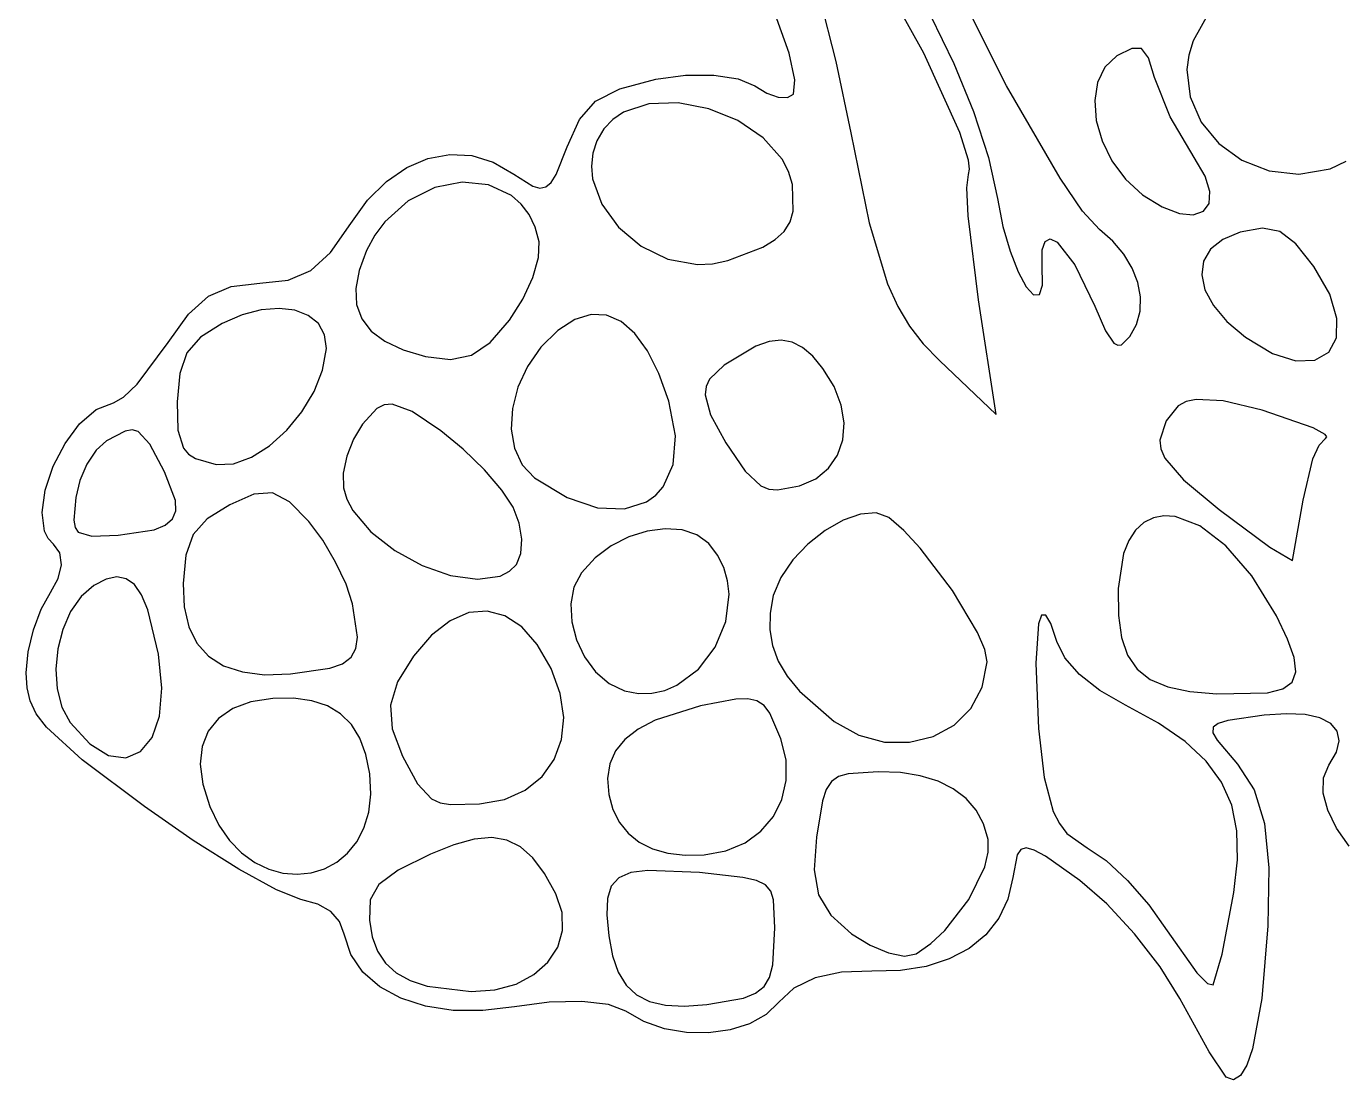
# Model space of a CAD drawing. Extents: x 9 to 1857, y 16 to 982.
# Drawn here: x 272.6 to 355.1, y 297.1 to 363.2 of the extents above; entities that cross this region are included whole.
import ezdxf

# ---------------------------------------------------------------- set-up
doc = ezdxf.new("R2010")
doc.units = 0

msp = doc.modelspace()

# ---------------------------------------------------------------- linework, layer by layer
at = {"layer": 'Layer 1'}
for p, q in [((328.828765, 361.525481), (325.799411, 367.012774)), ((320.38709, 361.519903), (318.717044, 366.180761)), ((334.005922, 359.474694), (330.844653, 365.830451)), ((322.25256, 365.137781), (323.313244, 361.003968)), ((346.725393, 364.104438), (345.7232, 362.29343)), ((329.240306, 363.89878), (330.704423, 360.888861)), ((341.869935, 361.829446), (340.94047, 361.35474)), ((342.481616, 361.814034), (341.869935, 361.829446)), ((342.908957, 361.23174), (342.481616, 361.814034)), ((345.7232, 362.29343), (345.448692, 361.394465)), ((320.742764, 359.861771), (320.38709, 361.519903)), ((323.313244, 361.003968), (324.24772, 356.53043)), ((331.080842, 356.542723), (328.828765, 361.525481)), ((330.704423, 360.888861), (331.950656, 357.865293)), ((340.94047, 361.35474), (340.178314, 360.646121)), ((343.2854, 360.0058), (342.908957, 361.23174)), ((345.448692, 361.394465), (345.330778, 360.50317)), ((309.760641, 359.290856), (312.03028, 359.89145)), ((312.03028, 359.89145), (313.877472, 360.145758)), ((313.877472, 360.145758), (315.663105, 360.152441)), ((315.663105, 360.152441), (317.183576, 359.925089)), ((317.183576, 359.925089), (318.23528, 359.47729)), ((340.178314, 360.646121), (339.71721, 359.690308)), ((344.26802, 357.531744), (343.2854, 360.0058)), ((343.2854, 360.0058), (343.2854, 360.0058)), ((345.330778, 360.50317), (345.523191, 358.78243)), ((308.247264, 358.514475), (309.760641, 359.290856)), ((318.23528, 359.47729), (318.988268, 359.020645)), ((320.65452, 358.9511), (320.742764, 359.861771)), ((337.370401, 353.679245), (334.005922, 359.474694)), ((339.71721, 359.690308), (339.544301, 358.556711)), ((307.233625, 357.367009), (308.247264, 358.514475)), ((311.595683, 358.350764), (309.98895, 357.826786)), ((313.434424, 358.406059), (311.595683, 358.350764)), ((315.347393, 358.039405), (313.434424, 358.406059)), ((318.988268, 359.020645), (319.695392, 358.76922)), ((319.695392, 358.76922), (320.27727, 358.740283)), ((320.27727, 358.740283), (320.65452, 358.9511)), ((339.544301, 358.556711), (339.64673, 357.314742)), ((345.523191, 358.78243), (346.217361, 357.208887)), ((309.98895, 357.826786), (309.321891, 357.374436)), ((317.176812, 357.297537), (315.347393, 358.039405)), ((331.950656, 357.865293), (332.895358, 354.987768)), ((345.77843, 354.97341), (344.26802, 357.531744)), ((306.4632, 355.65316), (307.233625, 357.367009)), ((308.772, 356.78739), (308.33094, 356.037362)), ((309.321891, 357.374436), (308.772, 356.78739)), ((318.764905, 356.227191), (317.176812, 357.297537)), ((339.64673, 357.314742), (340.011638, 356.033812)), ((346.217361, 357.208887), (347.330206, 355.860221)), ((308.33094, 356.037362), (308.07469, 355.253131)), ((319.953894, 354.8751), (318.764905, 356.227191)), ((324.24772, 356.53043), (325.404428, 350.888732)), ((331.62437, 354.817497), (331.080842, 356.542723)), ((340.011638, 356.033812), (340.626168, 354.783331)), ((347.330206, 355.860221), (348.778647, 354.814112)), ((297.737239, 354.924799), (299.106303, 355.176134)), ((299.106303, 355.176134), (300.479744, 355.10176)), ((300.479744, 355.10176), (301.827928, 354.692695)), ((305.76666, 353.922269), (306.4632, 355.65316)), ((308.07469, 355.253131), (307.990116, 354.448685)), ((332.895358, 354.987768), (333.45488, 352.41598)), ((346.469268, 353.814477), (345.77843, 354.97341)), ((295.130774, 353.480914), (296.402184, 354.356732)), ((296.402184, 354.356732), (297.737239, 354.924799)), ((301.827928, 354.692695), (303.12122, 353.93996)), ((307.990116, 354.448685), (308.064085, 353.638013)), ((320.349418, 354.108005), (319.953894, 354.8751)), ((320.586, 353.288), (320.349418, 354.108005)), ((331.62434, 353.91075), (331.699575, 354.24739)), ((331.699575, 354.24739), (331.62437, 354.817497)), ((340.626168, 354.783331), (341.477461, 353.63271)), ((348.778647, 354.814112), (350.479603, 354.148237)), ((350.479603, 354.148237), (352.349994, 353.940277)), ((352.349994, 353.940277), (354.30674, 354.26791)), ((354.30674, 354.26791), (355.318836, 354.762734)), ((293.952641, 352.306323), (295.130774, 353.480914)), ((299.886807, 353.43368), (298.164604, 353.099265)), ((301.53611, 353.267714), (299.886807, 353.43368)), ((303.12122, 353.93996), (304.317316, 353.179291)), ((305.125247, 353.13552), (305.452916, 353.417978)), ((305.452916, 353.417978), (305.76666, 353.922269)), ((308.064085, 353.638013), (308.635121, 352.053941)), ((320.645403, 351.616244), (320.58596, 353.288)), ((320.58596, 353.288), (320.586, 353.288)), ((331.519881, 353.08237), (331.62434, 353.91075)), ((338.788219, 351.625888), (337.370401, 353.679245)), ((341.477461, 353.63271), (342.55266, 352.65136)), ((346.771303, 352.848876), (346.469268, 353.814477)), ((298.164604, 353.099265), (296.50266, 352.271122)), ((302.979351, 352.594713), (301.53611, 353.267714)), ((303.582085, 352.065997), (302.979351, 352.594713)), ((304.317316, 353.179291), (304.755949, 353.060692)), ((304.755949, 353.060692), (305.125247, 353.13552)), ((331.60305, 351.32461), (331.519881, 353.08237)), ((342.55266, 352.65136), (343.783191, 351.880924)), ((346.722643, 352.104038), (346.771303, 352.848876)), ((292.89742, 350.84194), (293.952641, 352.306323)), ((296.50266, 352.271122), (295.034139, 350.955902)), ((304.083368, 351.408026), (303.582085, 352.065997)), ((308.635121, 352.053941), (309.682734, 350.612822)), ((333.45488, 352.41598), (333.790025, 350.665314)), ((343.783191, 351.880924), (344.853562, 351.468405)), ((346.361395, 351.607393), (346.722643, 352.104038)), ((291.635154, 349.031325), (292.89742, 350.84194)), ((295.034139, 350.955902), (294.414024, 350.117718)), ((304.466555, 350.619971), (304.083368, 351.408026)), ((320.06502, 350.351503), (320.442176, 350.941232)), ((320.442176, 350.941232), (320.645403, 351.616244)), ((325.404428, 350.888732), (326.548385, 347.063351)), ((332.25013, 346.05236), (331.60305, 351.32461)), ((339.84809, 350.47371), (338.788219, 351.625888)), ((344.853562, 351.468405), (345.725666, 351.386371)), ((345.725666, 351.386371), (346.361395, 351.607393)), ((294.414024, 350.117718), (293.8922, 349.16026)), ((304.715, 349.701), (304.466555, 350.619971)), ((309.682734, 350.612822), (311.101858, 349.426564)), ((319.499963, 349.830587), (320.06502, 350.351503)), ((333.790025, 350.665314), (334.237889, 349.105484)), ((340.690435, 349.743468), (339.84809, 350.47371)), ((348.67458, 350.29926), (347.579547, 349.848925)), ((350.059118, 350.555323), (348.67458, 350.29926)), ((351.149428, 350.346549), (350.059118, 350.555323)), ((352.155268, 349.574815), (351.149428, 350.346549)), ((293.8922, 349.16026), (293.415474, 347.89839)), ((304.67378, 348.718287), (304.71497, 349.701)), ((304.71497, 349.701), (304.715, 349.701)), ((311.101858, 349.426564), (312.78743, 348.607073)), ((316.53766, 348.51602), (318.733032, 349.362014)), ((318.733032, 349.362014), (319.499963, 349.830587)), ((336.260627, 349.188617), (336.433248, 349.721392)), ((336.26075, 348.25238), (336.260627, 349.188617)), ((336.433248, 349.721392), (336.750908, 349.872514)), ((336.750908, 349.872514), (337.185902, 349.663796)), ((337.185902, 349.663796), (338.297076, 348.25408)), ((341.375745, 348.927302), (340.690435, 349.743468)), ((346.812057, 349.233978), (346.370658, 348.483411)), ((347.579547, 349.848925), (346.812057, 349.233978)), ((353.2864, 348.142), (352.155268, 349.574815)), ((290.396902, 347.890945), (291.635154, 349.031325)), ((304.30822, 347.464221), (304.67378, 348.718287)), ((312.78743, 348.607073), (314.634386, 348.266256)), ((315.585549, 348.310321), (316.53766, 348.51602)), ((334.237889, 349.105484), (334.744339, 347.816818)), ((341.896261, 348.052537), (341.375745, 348.927302)), ((346.370658, 348.483411), (346.2539, 347.626215)), ((288.981677, 347.28881), (290.396902, 347.890945)), ((293.415474, 347.89839), (293.204525, 346.763659)), ((314.634386, 348.266256), (315.585549, 348.310321)), ((334.744339, 347.816818), (335.255244, 346.879643)), ((336.273355, 346.980326), (336.26075, 348.25238)), ((338.297076, 348.25408), (339.54513, 345.66673)), ((342.244225, 347.146496), (341.896261, 348.052537)), ((346.2539, 347.626215), (346.460332, 346.691383)), ((354.284595, 346.404704), (353.2864, 348.142)), ((353.2864, 348.142), (353.2864, 348.142)), ((283.978179, 346.292656), (285.403285, 346.89502)), ((285.403285, 346.89502), (287.18849, 347.09293)), ((287.18849, 347.09293), (288.981677, 347.28881)), ((293.204525, 346.763659), (293.260526, 345.753958)), ((303.679523, 346.100042), (304.30822, 347.464221)), ((326.548385, 347.063351), (327.194951, 345.628248)), ((335.255244, 346.879643), (335.71647, 346.374284)), ((336.073884, 346.381069), (336.273355, 346.980326)), ((342.41188, 346.236503), (342.244225, 347.146496)), ((346.460332, 346.691383), (346.988503, 345.707907)), ((282.724303, 345.163787), (283.978179, 346.292656)), ((302.84892, 344.78699), (303.679523, 346.100042)), ((333.37316, 338.86727), (332.25013, 346.05236)), ((335.71647, 346.374284), (336.073884, 346.381069)), ((342.391467, 345.349882), (342.41188, 346.236503)), ((354.736989, 344.894117), (354.284595, 346.404704)), ((281.45279, 343.38636), (282.724303, 345.163787)), ((286.083183, 345.118143), (284.83976, 344.5752)), ((287.283994, 345.430199), (286.083183, 345.118143)), ((288.402388, 345.521012), (287.283994, 345.430199)), ((289.398564, 345.400228), (288.402388, 345.521012)), ((290.232716, 345.077489), (289.398564, 345.400228)), ((290.865042, 344.562442), (290.232716, 345.077489)), ((293.260526, 345.753958), (293.584648, 344.867176)), ((307.961366, 345.130605), (306.941628, 344.817316)), ((308.936382, 345.086744), (307.961366, 345.130605)), ((309.858315, 344.691071), (308.936382, 345.086744)), ((327.194951, 345.628248), (327.933572, 344.402985)), ((339.54513, 345.66673), (340.222659, 344.113453)), ((342.17523, 344.513956), (342.391467, 345.349882)), ((346.988503, 345.707907), (347.836963, 344.704779)), ((284.83976, 344.5752), (283.479399, 343.709248)), ((291.255738, 343.864731), (290.865042, 344.562442)), ((293.584648, 344.867176), (294.178061, 344.101205)), ((301.640993, 343.385589), (302.84892, 344.78699)), ((306.941628, 344.817316), (305.88553, 344.14154)), ((310.718805, 343.948923), (309.858315, 344.691071)), ((327.933572, 344.402985), (328.795995, 343.30615)), ((341.75541, 343.75605), (342.17523, 344.513956)), ((347.836963, 344.704779), (349.00426, 343.71099)), ((354.697416, 343.665944), (354.736989, 344.894117)), ((279.502221, 340.770955), (281.45279, 343.38636)), ((283.479399, 343.709248), (282.627052, 342.728758)), ((291.365, 342.994), (291.255738, 343.864731)), ((294.178061, 344.101205), (295.041939, 343.453935)), ((295.041939, 343.453935), (296.177451, 342.923257)), ((300.460682, 342.581575), (301.640993, 343.385589)), ((305.88553, 344.14154), (304.813402, 343.091288)), ((311.509489, 342.865637), (310.718805, 343.948923)), ((319.124088, 343.449255), (318.292161, 343.15772)), ((319.87639, 343.531689), (319.124088, 343.449255)), ((320.569715, 343.404381), (319.87639, 343.531689)), ((321.224714, 343.06669), (320.569715, 343.404381)), ((340.222659, 344.113453), (340.751692, 343.333599)), ((341.230014, 343.24264), (341.75541, 343.75605)), ((349.00426, 343.71099), (350.696149, 342.691507)), ((354.219711, 342.775891), (354.697416, 343.665944)), ((282.627052, 342.728758), (282.171302, 341.440486)), ((291.133445, 341.654239), (291.365, 342.994)), ((291.365, 342.994), (291.365, 342.994)), ((296.177451, 342.923257), (297.58577, 342.50706)), ((299.158703, 342.310286), (300.460682, 342.581575)), ((304.813402, 343.091288), (303.975057, 341.883521)), ((312.222008, 341.44655), (311.509489, 342.865637)), ((318.292161, 343.15772), (316.30683, 341.94991)), ((321.862036, 342.517977), (321.224714, 343.06669)), ((328.795995, 343.30615), (329.81397, 342.25633)), ((340.751692, 343.333599), (340.991081, 343.207291)), ((340.991081, 343.207291), (341.230014, 343.24264)), ((350.696149, 342.691507), (352.165243, 342.232967)), ((353.357709, 342.279664), (354.219711, 342.775891)), ((297.58577, 342.50706), (299.158703, 342.310286)), ((303.975057, 341.883521), (303.380577, 340.581828)), ((316.30683, 341.94991), (315.397768, 341.079815)), ((322.50233, 341.7576), (321.862036, 342.517977)), ((323.210473, 340.612305), (322.50233, 341.7576)), ((322.50233, 341.7576), (322.50233, 341.7576)), ((329.81397, 342.25633), (333.37316, 338.86727)), ((352.165243, 342.232967), (353.357709, 342.279664)), ((282.171302, 341.440486), (282.00073, 339.65119)), ((290.602132, 340.312673), (291.133445, 341.654239)), ((312.848, 339.697), (312.222008, 341.44655)), ((315.397768, 341.079815), (315.176448, 340.618451)), ((278.646867, 339.943177), (279.502221, 340.770955)), ((289.830744, 339.032034), (290.602132, 340.312673)), ((303.380577, 340.581828), (303.04004, 339.2498)), ((315.176448, 340.618451), (315.111378, 340.107714)), ((315.111378, 340.107714), (315.452314, 338.84263)), ((323.64907, 339.458868), (323.210473, 340.612305)), ((276.928965, 339.180264), (278.02158, 339.60095)), ((278.02158, 339.60095), (278.646867, 339.943177)), ((282.00073, 339.65119), (282.048512, 337.874507)), ((294.539387, 339.251064), (293.62633, 338.26871)), ((294.993034, 339.476842), (294.539387, 339.251064)), ((295.488539, 339.521838), (294.993034, 339.476842)), ((296.736459, 339.057937), (295.488539, 339.521838)), ((303.04004, 339.2498), (302.963528, 337.951025)), ((313.261169, 337.522233), (312.848, 339.697)), ((312.848, 339.697), (312.848, 339.697)), ((323.825393, 338.333575), (323.64907, 339.458868)), ((344.782449, 339.400669), (344.01867, 338.45923)), ((345.29111, 339.671238), (344.782449, 339.400669)), ((345.915514, 339.811833), (345.29111, 339.671238)), ((347.605242, 339.713487), (345.915514, 339.811833)), ((350.03901, 339.1264), (347.605242, 339.713487)), ((275.894994, 338.282325), (276.928965, 339.180264)), ((288.878966, 337.87505), (289.830744, 339.032034)), ((298.54582, 337.83627), (296.736459, 339.057937)), ((315.452314, 338.84263), (316.42523, 337.09359)), ((344.01867, 338.45923), (343.6245, 337.264095)), ((353.239119, 338.025298), (350.03901, 339.1264)), ((274.979181, 337.04738), (275.894994, 338.282325)), ((278.747374, 337.825348), (277.5828, 337.21322)), ((279.179224, 337.90335), (278.747374, 337.825348)), ((279.557143, 337.80459), (279.179224, 337.90335)), ((280.290264, 337.002617), (279.557143, 337.80459)), ((282.048512, 337.874507), (282.400124, 336.748531)), ((287.806482, 336.904453), (288.878966, 337.87505)), ((293.62633, 338.26871), (293.059479, 337.312797)), ((299.952843, 336.683477), (298.54582, 337.83627)), ((302.963528, 337.951025), (303.16112, 336.749092)), ((323.746716, 337.27271), (323.825393, 338.333575)), ((353.998961, 337.610763), (353.239119, 338.025298)), ((354.11162, 337.4628), (353.998961, 337.610763)), ((274.241042, 335.615675), (274.979181, 337.04738)), ((277.5828, 337.21322), (276.929247, 336.62546)), ((281.2249, 335.2711), (280.290264, 337.002617)), ((286.672975, 336.182972), (287.806482, 336.904453)), ((293.059479, 337.312797), (292.646774, 336.241084)), ((313.121279, 335.720752), (313.261169, 337.522233)), ((316.42523, 337.09359), (317.635197, 335.312566)), ((323.420311, 336.312559), (323.746716, 337.27271)), ((343.6245, 337.264095), (343.682725, 336.703644)), ((353.22336, 336.080671), (353.623588, 336.950163)), ((353.623588, 336.950163), (354.02431, 337.36401)), ((354.02431, 337.36401), (354.11162, 337.4628)), ((276.929247, 336.62546), (276.346856, 335.75867)), ((282.400124, 336.748531), (282.724772, 336.374057)), ((282.724772, 336.374057), (283.167264, 336.095657)), ((283.167264, 336.095657), (284.46163, 335.73828)), ((285.53813, 335.773337), (286.672975, 336.182972)), ((292.646774, 336.241084), (292.427155, 335.184631)), ((301.277901, 335.395386), (299.952843, 336.683477)), ((303.16112, 336.749092), (303.642898, 335.707591)), ((322.85345, 335.489407), (323.420311, 336.312559)), ((343.682725, 336.703644), (343.938258, 336.122703)), ((343.938258, 336.122703), (345.122551, 334.763642)), ((352.61, 333.484), (353.22336, 336.080671)), ((273.740092, 334.127455), (274.241042, 335.615675)), ((276.346856, 335.75867), (275.89907, 334.729603)), ((281.22494, 335.27107), (281.2249, 335.2711)), ((281.908406, 333.476038), (281.22494, 335.27107)), ((284.46163, 335.73828), (285.53813, 335.773337)), ((292.427155, 335.184631), (292.43956, 334.2745)), ((302.372014, 334.129295), (301.277901, 335.395386)), ((303.642898, 335.707591), (304.41894, 334.89011)), ((312.495316, 334.330759), (313.121279, 335.720752)), ((317.635197, 335.312566), (318.614714, 334.381557)), ((322.053405, 334.839539), (322.85345, 335.489407)), ((275.89907, 334.729603), (275.64933, 333.65501)), ((304.41894, 334.89011), (306.470469, 333.649664)), ((312.020991, 333.802008), (312.495316, 334.330759)), ((318.614714, 334.381557), (319.107511, 334.182438)), ((319.650044, 334.132978), (321.02745, 334.39924)), ((321.02745, 334.39924), (322.053405, 334.839539)), ((345.122551, 334.763642), (347.33999, 332.9155)), ((273.535845, 332.722967), (273.740092, 334.127455)), ((275.64933, 333.65501), (275.540217, 332.227215)), ((281.930165, 332.823971), (281.908406, 333.476038)), ((286.821916, 333.863144), (285.30582, 333.20196)), ((287.993234, 333.943834), (286.821916, 333.863144)), ((289.058582, 333.393937), (287.993234, 333.943834)), ((292.43956, 334.2745), (292.65398, 333.548054)), ((292.65398, 333.548054), (293.023252, 332.837124)), ((303.0862, 333.0425), (302.372014, 334.129295)), ((306.470469, 333.649664), (308.370857, 333.011706)), ((311.450268, 333.390454), (312.020991, 333.802008)), ((319.107511, 334.182438), (319.650044, 334.132978)), ((351.94601, 329.70265), (352.61, 333.484)), ((352.61, 333.484), (352.61, 333.484)), ((273.687816, 331.542457), (273.535845, 332.722967)), ((281.72119, 332.31179), (281.930165, 332.823971)), ((285.30582, 333.20196), (283.892597, 332.314148)), ((290.25677, 332.16336), (289.058582, 333.393937)), ((293.023252, 332.837124), (294.146588, 331.497185)), ((303.08624, 333.0425), (303.0862, 333.0425)), ((303.457926, 332.051669), (303.08624, 333.0425)), ((308.370857, 333.011706), (310.053119, 332.938036)), ((310.053119, 332.938036), (311.450268, 333.390454)), ((325.846561, 332.689985), (324.86565, 332.615881)), ((326.63513, 332.39876), (325.846561, 332.689985)), ((347.33999, 332.9155), (350.517028, 330.543561)), ((275.540217, 332.227215), (275.612508, 331.782573)), ((280.558794, 331.635852), (281.26842, 331.921687)), ((281.26842, 331.921687), (281.72119, 332.31179)), ((283.892597, 332.314148), (283.01716, 331.33348)), ((291.135562, 330.973735), (290.25677, 332.16336)), ((303.619476, 331.046866), (303.457926, 332.051669)), ((323.771879, 332.23014), (322.644734, 331.586454)), ((324.86565, 332.615881), (323.771879, 332.23014)), ((327.573486, 331.580174), (326.63513, 332.39876)), ((342.630369, 332.080529), (342.113052, 331.608396)), ((343.22383, 332.379287), (342.630369, 332.080529)), ((343.882474, 332.506554), (343.22383, 332.379287)), ((344.59534, 332.464212), (343.882474, 332.506554)), ((346.139892, 331.878239), (344.59534, 332.464212)), ((347.769795, 330.636435), (346.139892, 331.878239)), ((273.915982, 331.08002), (273.687816, 331.542457)), ((274.25552, 330.72617), (273.915982, 331.08002)), ((275.612508, 331.782573), (275.805173, 331.485895)), ((275.805173, 331.485895), (276.659054, 331.241818)), ((276.659054, 331.241818), (278.31672, 331.30575)), ((278.31672, 331.30575), (280.558794, 331.635852)), ((283.01716, 331.33348), (282.556143, 330.051057)), ((294.146588, 331.497185), (295.650047, 330.325417)), ((303.564338, 330.145483), (303.619476, 331.046866)), ((310.334869, 331.183599), (309.228221, 330.61906)), ((311.480879, 331.549149), (310.334869, 331.183599)), ((312.610724, 331.703037), (311.480879, 331.549149)), ((313.668877, 331.632591), (312.610724, 331.703037)), ((314.599812, 331.325136), (313.668877, 331.632591)), ((315.348, 330.768), (314.599812, 331.325136)), ((322.644734, 331.586454), (321.563698, 330.738514)), ((328.594006, 330.481342), (327.573486, 331.580174)), ((342.113052, 331.608396), (341.682841, 330.961005)), ((274.659503, 330.183093), (274.25552, 330.72617)), ((274.75872, 329.437833), (274.659503, 330.183093)), ((291.94759, 329.601609), (291.135562, 330.973735)), ((295.650047, 330.325417), (297.374109, 329.392556)), ((309.228221, 330.61906), (308.216462, 329.868206)), ((315.900018, 330.04729), (315.348, 330.768)), ((315.348, 330.768), (315.348, 330.768)), ((321.563698, 330.738514), (320.608256, 329.740012)), ((330.621493, 327.824649), (328.594006, 330.481342)), ((341.682841, 330.961005), (341.350696, 330.136473)), ((349.397361, 328.753866), (347.769795, 330.636435)), ((350.517028, 330.543561), (351.94601, 329.70265)), ((274.558769, 328.579521), (274.75872, 329.437833)), ((282.556143, 330.051057), (282.38618, 328.25798)), ((292.602516, 328.216769), (291.94759, 329.601609)), ((297.374109, 329.392556), (299.159252, 328.76934)), ((302.842484, 329.030193), (303.28596, 329.46491)), ((303.28596, 329.46491), (303.564338, 330.145483)), ((308.216462, 329.868206), (307.35512, 328.94371)), ((316.288795, 329.265936), (315.900018, 330.04729)), ((320.608256, 329.740012), (319.857892, 328.64464)), ((341.350696, 330.136473), (341.02445, 327.94845)), ((274.06525, 327.69729), (274.558769, 328.579521)), ((277.564986, 328.527923), (276.79573, 328.14139)), ((278.237233, 328.673332), (277.564986, 328.527923)), ((278.823212, 328.566186), (278.237233, 328.673332)), ((279.333664, 328.195052), (278.823212, 328.566186)), ((299.159252, 328.76934), (300.845955, 328.526502)), ((300.845955, 328.526502), (302.274698, 328.734781)), ((302.274698, 328.734781), (302.842484, 329.030193)), ((307.35512, 328.94371), (306.882303, 328.033761)), ((316.524111, 328.441038), (316.288795, 329.265936)), ((319.857892, 328.64464), (319.39209, 327.50609)), ((350.9349, 326.2456), (349.397361, 328.753866)), ((273.477305, 326.664705), (274.06525, 327.69729)), ((276.79573, 328.14139), (275.985181, 327.451286)), ((279.779328, 327.548499), (279.333664, 328.195052)), ((282.38618, 328.25798), (282.449084, 326.798506)), ((293.01, 326.989), (292.602516, 328.216769)), ((306.882303, 328.033761), (306.691592, 326.98224)), ((316.615743, 327.589694), (316.524111, 328.441038)), ((332.19749, 325.192096), (330.621493, 327.824649)), ((341.02445, 327.94845), (341.043263, 326.264318)), ((275.985181, 327.451286), (275.328044, 326.510355)), ((280.170945, 326.615094), (279.779328, 327.548499)), ((293.321835, 324.904651), (293.01, 326.989)), ((293.01, 326.989), (293.01, 326.989)), ((306.691592, 326.98224), (306.757917, 325.857627)), ((316.407076, 325.876065), (316.615743, 327.589694)), ((319.39209, 327.50609), (319.189339, 326.410557)), ((272.996115, 325.369271), (273.477305, 326.664705)), ((275.328044, 326.510355), (274.836633, 325.389154)), ((280.835, 323.842), (280.170945, 326.615094)), ((282.449084, 326.798506), (282.73467, 325.553313)), ((300.3048, 326.437436), (299.135984, 325.931522)), ((301.455302, 326.539366), (300.3048, 326.437436)), ((302.566883, 326.239121), (301.455302, 326.539366)), ((303.618932, 325.538507), (302.566883, 326.239121)), ((319.189339, 326.410557), (319.17022, 325.368458)), ((336.217673, 326.269483), (336.02116, 325.738364)), ((336.479053, 326.28594), (336.217673, 326.269483)), ((336.797937, 325.75235), (336.479053, 326.28594)), ((341.043263, 326.264318), (341.229525, 324.87669)), ((351.642297, 324.780882), (350.93485, 326.24564)), ((350.93485, 326.24564), (350.9349, 326.2456)), ((272.671307, 323.976534), (272.996115, 325.369271)), ((274.836633, 325.389154), (274.523257, 324.158244)), ((282.73467, 325.553313), (283.242791, 324.522527)), ((299.135984, 325.931522), (297.969465, 325.019819)), ((304.590841, 324.439331), (303.618932, 325.538507)), ((306.757917, 325.857627), (307.056208, 324.728399)), ((315.741025, 324.261845), (316.407076, 325.876065)), ((319.17022, 325.368458), (319.340082, 324.368749)), ((336.02116, 325.738364), (335.852189, 323.273673)), ((337.16696, 324.63333), (336.797937, 325.75235)), ((283.242791, 324.522527), (283.973298, 323.706274)), ((293.223352, 324.184186), (293.321835, 324.904651)), ((297.969465, 325.019819), (296.82585, 323.70052)), ((305.462, 322.9434), (304.590841, 324.439331)), ((307.056208, 324.728399), (307.561394, 323.663035)), ((332.65365, 324.12344), (332.19749, 325.192096)), ((337.669075, 323.598976), (337.16696, 324.63333)), ((341.229525, 324.87669), (341.607041, 323.760132)), ((352.059467, 323.619262), (351.642297, 324.780882)), ((272.55251, 322.65204), (272.671307, 323.976534)), ((274.523257, 324.158244), (274.400232, 322.888183)), ((281.047873, 321.709683), (280.835, 323.842)), ((280.835, 323.842), (280.835, 323.842)), ((283.973298, 323.706274), (284.926041, 323.104677)), ((292.383742, 323.235441), (292.919576, 323.637865)), ((292.919576, 323.637865), (293.223352, 324.184186)), ((296.82585, 323.70052), (295.822519, 322.089259)), ((307.561394, 323.663035), (308.248407, 322.730013)), ((314.695823, 322.883826), (315.741025, 324.261845)), ((319.340082, 324.368749), (319.70427, 323.400388)), ((332.8019, 323.3471), (332.65365, 324.12344)), ((338.584826, 322.559165), (337.669075, 323.598976)), ((341.607041, 323.760132), (342.199615, 322.889206)), ((352.16368, 322.731095), (352.059467, 323.619262)), ((274.400232, 322.888183), (274.479867, 321.649531)), ((284.926041, 323.104677), (286.100874, 322.717863)), ((289.11621, 322.58908), (291.589081, 322.946667)), ((291.589081, 322.946667), (292.383742, 323.235441)), ((306.037099, 321.373343), (305.462, 322.9434)), ((305.462, 322.9434), (305.462, 322.9434)), ((313.349702, 321.878801), (314.695823, 322.883826)), ((319.70427, 323.400388), (320.268133, 322.452332)), ((332.492978, 321.755747), (332.8019, 323.3471)), ((332.8019, 323.3471), (332.8019, 323.3471)), ((335.852189, 323.273673), (336.03105, 319.17494)), ((342.199615, 322.889206), (343.031051, 322.238477)), ((272.603455, 321.728787), (272.55251, 322.65204)), ((286.100874, 322.717863), (287.497646, 322.545955)), ((287.497646, 322.545955), (289.11621, 322.58908)), ((295.822519, 322.089259), (295.388293, 320.635551)), ((308.248407, 322.730013), (309.092175, 321.997812)), ((309.092175, 321.997812), (310.06763, 321.53491)), ((320.268133, 322.452332), (321.037017, 321.513538)), ((339.86796, 321.556854), (338.584826, 322.559165)), ((343.031051, 322.238477), (344.125152, 321.782509)), ((351.342512, 321.656384), (351.932255, 322.086697)), ((351.932255, 322.086697), (352.16368, 322.731095)), ((272.792339, 320.896657), (272.603455, 321.728787)), ((274.479867, 321.649531), (274.774476, 320.512847)), ((280.89861, 319.953033), (281.047873, 321.709683)), ((306.246905, 319.870927), (306.037099, 321.373343)), ((310.06763, 321.53491), (310.937429, 321.369865)), ((310.937429, 321.369865), (311.780894, 321.383565)), ((311.780894, 321.383565), (312.588244, 321.55891)), ((312.588244, 321.55891), (313.349702, 321.878801)), ((321.037017, 321.513538), (323.21124, 319.61957)), ((331.774625, 320.42563), (332.492978, 321.755747)), ((341.47222, 320.635), (339.86796, 321.556854)), ((344.125152, 321.782509), (345.505724, 321.495865)), ((345.505724, 321.495865), (347.19657, 321.35311)), ((347.19657, 321.35311), (350.371771, 321.410472)), ((350.371771, 321.410472), (351.342512, 321.656384)), ((273.175083, 320.092338), (272.792339, 320.896657)), ((274.774476, 320.512847), (275.29637, 319.54869)), ((285.498297, 320.415582), (284.605819, 319.801662)), ((286.634019, 320.836463), (285.498297, 320.415582)), ((288.00557, 321.05161), (286.634019, 320.836463)), ((289.308103, 321.068232), (288.00557, 321.05161)), ((290.449948, 320.915524), (289.308103, 321.068232)), ((291.433933, 320.591283), (290.449948, 320.915524)), ((292.262888, 320.093307), (291.433933, 320.591283)), ((295.388293, 320.635551), (295.502552, 319.150023)), ((314.82879, 320.58621), (311.974586, 319.689766)), ((317.04447, 321.008804), (314.82879, 320.58621)), ((317.792494, 321.035089), (317.04447, 321.008804)), ((318.365036, 320.911702), (317.792494, 321.035089)), ((318.810392, 320.618898), (318.365036, 320.911702)), ((319.176857, 320.136927), (318.810392, 320.618898)), ((330.724426, 319.386904), (331.774625, 320.42563)), ((343.541093, 319.506922), (341.47222, 320.635)), ((273.807609, 319.252519), (273.175083, 320.092338)), ((275.29637, 319.54869), (276.531628, 318.208884)), ((280.438965, 318.612168), (280.89861, 319.953033)), ((284.605819, 319.801662), (283.963998, 319.007396)), ((292.939642, 319.419394), (292.262888, 320.093307)), ((306.111831, 318.474847), (306.246905, 319.870927)), ((311.974586, 319.689766), (310.91318, 319.129423)), ((319.8663, 318.5265), (319.176857, 320.136927)), ((323.21124, 319.61957), (324.756885, 318.749015)), ((345.221899, 318.350172), (343.541093, 319.506922)), ((347.280721, 319.492614), (346.973402, 319.248055)), ((347.902202, 319.675126), (347.280721, 319.492614)), ((350.16604, 319.99779), (347.902202, 319.675126)), ((351.568682, 320.099861), (350.16604, 319.99779)), ((352.741011, 320.041044), (351.568682, 320.099861)), ((353.670182, 319.83127), (352.741011, 320.041044)), ((354.343345, 319.480469), (353.670182, 319.83127)), ((354.747654, 318.998568), (354.343345, 319.480469)), ((276.045684, 317.213136), (273.807609, 319.252519)), ((283.963998, 319.007396), (283.580246, 318.04548)), ((293.467026, 318.56734), (292.939642, 319.419394)), ((295.502552, 319.150023), (296.14468, 317.4433)), ((310.91318, 319.129423), (310.089423, 318.48839)), ((324.756885, 318.749015), (326.358612, 318.320625)), ((327.938834, 318.304247), (329.419968, 318.669725)), ((329.419968, 318.669725), (330.724426, 319.386904)), ((336.03105, 319.17494), (336.383518, 316.090994)), ((346.973402, 319.248055), (346.960651, 318.905503)), ((346.960651, 318.905503), (347.222871, 318.429011)), ((354.870261, 318.395499), (354.747654, 318.998568)), ((276.531628, 318.208884), (277.71527, 317.485445)), ((279.720691, 317.727204), (280.438965, 318.612168)), ((283.580246, 318.04548), (283.461979, 316.928607)), ((293.847869, 317.534943), (293.467026, 318.56734)), ((305.652294, 317.223795), (306.111831, 318.474847)), ((310.089423, 318.48839), (309.498703, 317.76221)), ((320.192355, 317.195824), (319.8663, 318.5265)), ((319.8663, 318.5265), (319.8663, 318.5265)), ((326.358612, 318.320625), (327.938834, 318.304247)), ((346.534457, 317.130493), (345.221899, 318.350172)), ((347.222871, 318.429011), (348.49384, 316.93043)), ((354.698319, 317.68119), (354.870261, 318.395499)), ((279.95393, 314.27202), (276.045684, 317.213136)), ((277.71527, 317.485445), (278.795542, 317.338257)), ((278.795542, 317.338257), (279.720691, 317.727204)), ((294.085, 316.32), (293.847869, 317.534943)), ((296.14468, 317.4433), (297.075144, 315.692423)), ((304.888706, 316.156467), (305.652294, 317.223795)), ((309.498703, 317.76221), (309.136408, 316.946424)), ((320.207621, 315.915785), (320.192355, 317.195824)), ((347.498582, 315.81363), (346.534457, 317.130493)), ((354.21898, 316.86557), (354.698319, 317.68119)), ((283.461979, 316.928607), (283.616609, 315.669473)), ((294.08505, 316.32), (294.085, 316.32)), ((294.150464, 315.054468), (294.08505, 316.32)), ((303.841481, 315.311557), (304.888706, 316.156467)), ((309.136408, 316.946424), (308.997928, 316.036577)), ((323.478732, 316.156476), (323.032636, 315.84223)), ((324.091126, 316.334018), (323.478732, 316.156476)), ((325.97778, 316.45079), (324.091126, 316.334018)), ((327.359515, 316.401331), (325.97778, 316.45079)), ((328.609702, 316.204048), (327.359515, 316.401331)), ((329.719632, 315.864299), (328.609702, 316.204048)), ((348.49384, 316.93043), (349.540989, 315.3279)), ((353.882148, 316.073836), (354.21898, 316.86557)), ((283.616609, 315.669473), (284.05155, 314.28077)), ((297.075144, 315.692423), (297.964808, 314.749141)), ((302.531035, 314.72776), (303.841481, 315.311557)), ((308.997928, 316.036577), (309.07865, 315.02821)), ((319.935052, 314.721142), (320.207621, 315.915785)), ((322.712097, 315.348329), (322.476371, 314.631822)), ((323.032636, 315.84223), (322.712097, 315.348329)), ((330.680596, 315.387443), (329.719632, 315.864299)), ((331.483885, 314.778836), (330.680596, 315.387443)), ((336.383518, 316.090994), (336.942252, 313.975069)), ((348.134093, 314.365326), (347.498582, 315.81363)), ((349.540989, 315.3279), (350.186181, 313.219952)), ((353.872422, 315.117378), (353.882148, 316.073836)), ((294.022875, 313.92022), (294.150464, 315.054468)), ((297.964808, 314.749141), (298.50028, 314.514599)), ((298.50028, 314.514599), (299.152682, 314.403056)), ((300.97778, 314.44377), (302.531035, 314.72776)), ((309.07865, 315.02821), (309.334465, 314.09049)), ((319.397601, 313.646655), (319.935052, 314.721142)), ((322.476371, 314.631822), (322.09639, 312.35919)), ((332.120788, 314.043838), (331.483885, 314.778836)), ((354.158469, 314.04925), (353.872422, 315.117378)), ((283.01696, 312.146484), (279.95393, 314.27202)), ((284.05155, 314.28077), (284.616136, 313.11669)), ((293.723855, 312.92164), (294.022875, 313.92022)), ((299.152682, 314.403056), (300.97778, 314.44377)), ((309.334465, 314.09049), (309.741892, 313.278537)), ((332.582596, 313.187807), (332.120788, 314.043838)), ((336.942252, 313.975069), (337.329383, 313.205129)), ((348.460804, 312.751323), (348.134093, 314.365326)), ((354.70896, 312.922505), (354.158469, 314.04925)), ((284.616136, 313.11669), (285.289725, 312.145275)), ((293.274975, 312.063112), (293.723855, 312.92164)), ((309.741892, 313.278537), (310.295355, 312.595878)), ((318.618224, 312.727082), (319.397601, 313.646655)), ((332.8606, 312.2161), (332.582596, 313.187807)), ((337.329383, 313.205129), (337.804576, 312.587211)), ((350.186181, 313.219952), (350.462361, 310.431519)), ((355.492562, 311.790197), (354.70896, 312.922505)), ((285.886892, 310.340356), (283.01696, 312.146484)), ((285.289725, 312.145275), (286.050745, 311.36214)), ((292.697808, 311.349022), (293.274975, 312.063112)), ((300.637732, 312.222853), (299.369453, 311.871955)), ((301.734919, 312.327291), (300.637732, 312.222853)), ((302.692486, 312.175339), (301.734919, 312.327291)), ((303.541906, 311.757065), (302.692486, 312.175339)), ((310.295355, 312.595878), (310.989279, 312.04604)), ((310.989279, 312.04604), (311.818087, 311.63255)), ((317.619873, 311.997183), (318.618224, 312.727082)), ((322.09639, 312.35919), (321.959273, 310.316078)), ((332.866423, 311.414536), (332.8606, 312.2161)), ((332.8606, 312.2161), (332.8606, 312.2161)), ((337.804576, 312.587211), (339.06781, 311.68747)), ((348.498535, 310.937367), (348.460804, 312.751323)), ((286.050745, 311.36214), (286.877625, 310.762901)), ((292.013925, 310.783752), (292.697808, 311.349022)), ((297.89861, 311.28453), (295.859407, 310.284914)), ((299.369453, 311.871955), (297.89861, 311.28453)), ((304.31465, 311.062538), (303.541906, 311.757065)), ((311.818087, 311.63255), (312.776206, 311.358935)), ((312.776206, 311.358935), (313.858058, 311.228723)), ((313.858058, 311.228723), (315.05807, 311.24544)), ((315.05807, 311.24544), (316.425504, 311.491716)), ((316.425504, 311.491716), (317.619873, 311.997183)), ((332.647277, 310.486655), (332.866423, 311.414536)), ((334.679903, 311.237921), (334.40541, 309.83186)), ((334.910618, 311.582114), (334.679903, 311.237921)), ((335.257234, 311.684663), (334.910618, 311.582114)), ((335.759941, 311.54375), (335.257234, 311.684663)), ((336.45893, 311.157563), (335.759941, 311.54375)), ((339.06781, 311.68747), (340.254862, 310.887353)), ((286.877625, 310.762901), (287.748792, 310.343173)), ((290.4123, 310.117214), (291.244898, 310.371688)), ((291.244898, 310.371688), (292.013925, 310.783752)), ((305.04219, 310.081827), (304.31465, 311.062538)), ((331.658564, 308.450029), (332.647277, 310.486655)), ((338.60652, 309.6421), (336.45893, 311.157563)), ((340.254862, 310.887353), (341.597845, 309.637695)), ((348.2671, 308.8892), (348.498535, 310.937367)), ((350.462361, 310.431519), (350.40247, 306.78753)), ((288.241954, 309.044658), (285.886892, 310.340356)), ((287.748792, 310.343173), (288.642675, 310.098572)), ((288.642675, 310.098572), (289.537702, 310.024714)), ((289.537702, 310.024714), (290.4123, 310.117214)), ((295.859407, 310.284914), (294.66082, 309.393204)), ((305.756, 308.805), (305.04219, 310.081827)), ((309.705599, 309.806136), (309.231691, 309.274707)), ((310.455853, 310.129986), (309.705599, 309.806136)), ((311.521532, 310.273559), (310.455853, 310.129986)), ((314.75548, 310.12908), (311.521532, 310.273559)), ((317.489765, 309.826842), (314.75548, 310.12908)), ((318.330438, 309.63653), (317.489765, 309.826842)), ((318.89406, 309.366087), (318.330438, 309.63653)), ((321.959273, 310.316078), (322.235046, 308.747449)), ((334.40541, 309.83186), (334.094815, 308.475324)), ((340.299897, 308.171882), (338.60652, 309.6421)), ((341.597845, 309.637695), (342.931895, 308.109562)), ((289.76037, 308.45041), (288.241954, 309.044658)), ((294.66082, 309.393204), (294.122682, 308.415466)), ((306.151719, 307.635625), (305.756, 308.805)), ((305.756, 308.805), (305.756, 308.805)), ((309.231691, 309.274707), (308.995051, 308.508398)), ((319.23608, 308.975014), (318.89406, 309.366087)), ((319.411945, 308.422809), (319.23608, 308.975014)), ((322.235046, 308.747449), (322.990297, 307.469458)), ((347.533319, 305.026852), (348.2671, 308.8892)), ((348.2671, 308.8892), (348.2671, 308.8892)), ((290.833742, 308.15027), (289.76037, 308.45041)), ((291.644247, 307.686076), (290.833742, 308.15027)), ((294.122682, 308.415466), (294.06483, 307.15777)), ((308.995051, 308.508398), (308.9566, 307.479906)), ((319.487, 306.673), (319.411945, 308.422809)), ((330.143431, 306.502395), (331.658564, 308.450029)), ((334.094815, 308.475324), (333.524389, 307.274191)), ((342.046711, 306.283851), (340.299897, 308.171882)), ((342.931895, 308.109562), (344.09215, 306.47402)), ((292.192564, 307.057282), (291.644247, 307.686076)), ((292.47937, 306.26334), (292.192564, 307.057282)), ((294.06483, 307.15777), (294.236578, 306.100727)), ((306.178924, 306.505721), (306.151719, 307.635625)), ((308.9566, 307.479906), (309.07726, 306.16193)), ((322.990297, 307.469458), (324.29161, 306.29826)), ((333.524389, 307.274191), (332.710809, 306.239569)), ((292.900885, 304.995372), (292.47937, 306.26334)), ((305.870574, 305.453303), (306.178924, 306.505721)), ((319.367065, 304.344043), (319.48699, 306.67299)), ((319.48699, 306.67299), (319.487, 306.673)), ((324.29161, 306.29826), (325.462207, 305.571006)), ((329.266261, 305.685756), (330.143431, 306.502395)), ((332.710809, 306.239569), (331.670749, 305.382565)), ((343.641195, 304.221297), (342.046711, 306.283851)), ((344.09215, 306.47402), (345.959493, 303.84696)), ((350.40247, 306.78753), (350.020972, 302.237699)), ((294.236578, 306.100727), (294.568111, 305.19934)), ((305.259627, 304.516385), (305.870574, 305.453303)), ((309.07726, 306.16193), (309.309067, 304.91698)), ((325.462207, 305.571006), (326.617742, 305.09134)), ((328.35085, 305.03993), (329.266261, 305.685756)), ((293.659994, 303.894982), (292.900885, 304.995372)), ((294.568111, 305.19934), (295.069006, 304.4469)), ((309.309067, 304.91698), (309.66777, 303.892589)), ((326.617742, 305.09134), (327.625022, 304.900552)), ((327.625022, 304.900552), (328.35085, 305.03993)), ((330.420885, 304.714288), (328.977894, 304.245844)), ((331.670749, 305.382565), (330.420885, 304.714288)), ((346.98214, 303.08734), (347.533319, 305.026852)), ((294.718545, 302.978389), (293.659994, 303.894982)), ((295.069006, 304.4469), (295.748837, 303.836695)), ((295.748837, 303.836695), (296.617183, 303.362015)), ((304.379044, 303.732983), (305.259627, 304.516385)), ((309.66777, 303.892589), (310.166557, 303.079531)), ((319.161353, 303.563486), (319.367065, 304.344043)), ((323.669987, 303.885396), (322.018987, 303.523554)), ((325.57923, 303.95289), (323.669987, 303.885396)), ((327.35845, 303.988342), (325.57923, 303.95289)), ((328.977894, 304.245844), (327.35845, 303.988342)), ((344.87758, 302.22751), (343.641195, 304.221297)), ((345.959493, 303.84696), (346.623819, 303.178158)), ((296.038384, 302.26181), (294.718545, 302.978389)), ((296.617183, 303.362015), (297.683617, 303.01615)), ((297.683617, 303.01615), (300.44906, 302.68402)), ((301.940801, 302.778786), (303.261782, 303.141112)), ((303.261782, 303.141112), (304.379044, 303.732983)), ((310.166557, 303.079531), (310.818615, 302.468578)), ((318.276932, 302.565377), (318.810075, 302.984252)), ((318.810075, 302.984252), (319.161353, 303.563486)), ((322.018987, 303.523554), (320.685902, 302.887322)), ((346.623819, 303.178158), (346.98214, 303.08734)), ((297.581359, 301.761464), (296.038384, 302.26181)), ((300.44906, 302.68402), (301.940801, 302.778786)), ((310.818615, 302.468578), (311.637132, 302.0505)), ((315.22331, 301.86125), (317.525623, 302.265895)), ((317.525623, 302.265895), (318.276932, 302.565377)), ((320.685902, 302.887322), (319.7304, 301.99666)), ((346.721201, 298.900291), (344.87758, 302.22751)), ((350.020972, 302.237699), (349.441114, 299.077613)), ((299.309317, 301.493568), (297.581359, 301.761464)), ((301.184105, 301.474341), (299.309317, 301.493568)), ((303.16757, 301.72), (301.184105, 301.474341)), ((305.341338, 302.005807), (303.16757, 301.72)), ((307.379686, 302.049155), (305.341338, 302.005807)), ((309.053979, 301.859081), (307.379686, 302.049155)), ((310.13558, 301.44462), (309.053979, 301.859081)), ((311.27676, 300.783373), (310.13558, 301.44462)), ((311.637132, 302.0505), (312.635295, 301.816072)), ((312.635295, 301.816072), (313.826292, 301.756064)), ((313.826292, 301.756064), (315.22331, 301.86125)), ((319.7304, 301.99666), (318.941685, 301.224379)), ((312.568507, 300.338476), (311.27676, 300.783373)), ((317.9017, 300.645326), (316.677416, 300.263355)), ((318.941685, 301.224379), (317.9017, 300.645326)), ((313.943847, 300.106077), (312.568507, 300.338476)), ((315.335807, 300.082321), (313.943847, 300.106077)), ((316.677416, 300.263355), (315.335807, 300.082321)), ((347.78777, 297.29502), (346.721201, 298.900291)), ((349.441114, 299.077613), (349.084725, 298.047501)), ((349.084725, 298.047501), (348.688258, 297.399357)), ((348.254883, 297.144693), (347.78777, 297.29502)), ((348.688258, 297.399357), (348.254883, 297.144693))]:
    msp.add_line(p, q, dxfattribs=at)

doc.saveas('drawing.dxf')
